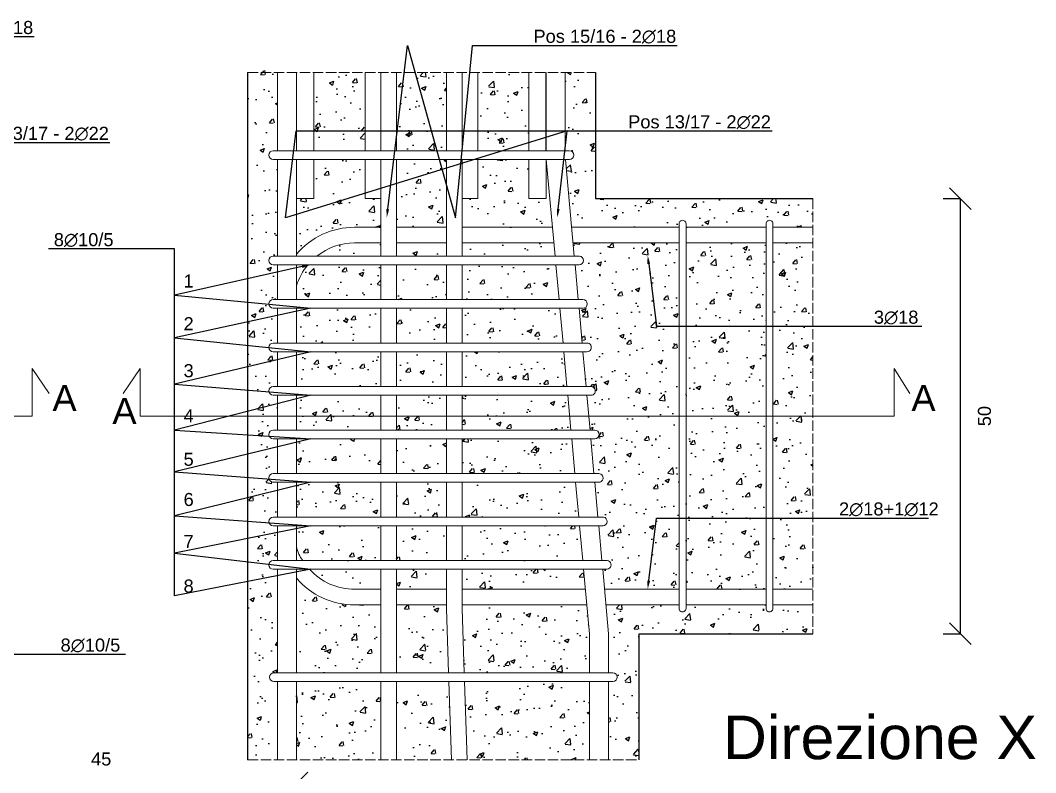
# Model space of a CAD drawing. Header units: millimetres. Extents: x -455371 to 117772, y -78417 to 116564.
# Drawn here: x -250538 to -249371, y 113205 to 114069 of the extents above; entities that cross this region are included whole.
import ezdxf
from ezdxf import colors
from ezdxf.entities.mleader import LeaderData, LeaderLine
from ezdxf.math import Vec2, Vec3

# ---------------------------------------------------------------- set-up
doc = ezdxf.new("R2010")
doc.units = ezdxf.units.MM
doc.linetypes.add('ACAD_ISO02W100', pattern=[15, 12, -3])
doc.layers.get('0').update_dxf_attribs({"color": 255})
for name, color, linetype, lineweight in [('armature', 5, 'Continuous', 18), ('Cls', 7, 'Continuous', 25), ('quote', 5, 'Continuous', 15), ('Scritte', 7, 'Continuous', 15), ('staffe', 10, 'Continuous', 15), ('tratteggio 1 a 50', 230, 'ACAD_ISO02W100', 15)]:
    doc.layers.add(name, color=color, linetype=linetype, lineweight=lineweight)
doc.layers.add('RETINI', color=253, linetype='Continuous')
doc.styles.get("Standard").update_dxf_attribs({"font": 'arial.ttf'})
doc.dimstyles.new('scala 1 a 10', dxfattribs={"dimtxt": 15, "dimasz": 25, "dimexe": 0.183, "dimexo": 0.1, "dimgap": 20, "dimtad": 2, "dimdec": 0, "dimlfac": 0.1, "dimzin": 0, "dimdsep": 46, "dimtxsty": 'Standard', "dimblk": 'OBLIQUE', "dimcen": -25, "dimadec": 0, "dimazin": 0, "dimtfac": 1, "dimtdec": 0, "dimtofl": 0, "dimtmove": 0, "dimatfit": 3, "dimfxl": 20, "dimfxlon": 1, "dimtolj": 1, "dimtzin": 0, "dimarcsym": 0})

# ---------------------------------------------------------------- blocks, each defined once
blk = doc.blocks.new('*U3196')
at = {"layer": 'staffe'}
for points in [[(-170.3, 5, 1), (-170.3, -5), (170.3, -5)], [(-170.3, 5), (170.3, 5, -1), (170.3, -5)]]:
    blk.add_lwpolyline(points, format="xyb", dxfattribs=at)
blk = doc.blocks.new('*U3197')
at = {"layer": 'armature', "color": 0, "linetype": 'ByBlock', "lineweight": -2, "transparency": 16777216}
blk.add_blockref('*U3196', (0, 0), dxfattribs=at)
blk = doc.blocks.new('*U3198')
at = {"layer": 'staffe'}
blk.add_lwpolyline([(-4, -220.9), (-4, 221.1)], dxfattribs=at)
blk.add_lwpolyline([(4, 221.1), (4, -221.1, -1.019498), (-4, -220.9)], format="xyb", dxfattribs=at)
blk.add_arc((0, 221.1), 4, 0, 182.2127, dxfattribs=at)
blk = doc.blocks.new('*U3199')
at = {"layer": 'armature', "color": 0, "linetype": 'ByBlock', "lineweight": -2, "transparency": 16777216}
for p in [(0, 0), (100, 0)]:
    blk.add_blockref('*U3198', p, dxfattribs=at)
blk = doc.blocks.new('_Oblique')
at = {"color": 0, "linetype": 'ByBlock', "lineweight": -2}
blk.add_line((-0.5, -0.5), (0.5, 0.5), dxfattribs=at)
blk = doc.blocks.new('*D3378')
at = {"layer": 'Defpoints', "color": 0, "transparency": 16777216}
for p in [(-250276.8, 113864.6), (-249457.3, 113864.6), (-250276.8, 113364.6)]:
    blk.add_point(p, dxfattribs=at)
at = {"layer": 'quote', "color": 0, "lineweight": -2, "transparency": 16777216}
for p, q in [((-249477.3, 113864.6), (-249457.1, 113864.6)), ((-249457.3, 113364.6), (-249457.3, 113864.6)), ((-249477.3, 113364.6), (-249457.1, 113364.6))]:
    blk.add_line(p, q, dxfattribs=at)
at = {"layer": 'quote', "color": 0, "lineweight": -2, "transparency": 16777216, "xscale": 25, "yscale": 25, "zscale": 25}
for p, rotation in [((-249457.3, 113864.6), 90), ((-249457.3, 113364.6), 270)]:
    blk.add_blockref('_Oblique', p, dxfattribs=dict(at, rotation=rotation))
at = {"layer": 'quote', "color": 0, "transparency": 16777216, "insert": (-249429.6, 113614.6), "char_height": 15, "attachment_point": 5, "rotation": 90}
blk.add_mtext('\\A1;50', dxfattribs=at)
blk = doc.blocks.new('*D3412')
at = {"layer": 'Defpoints', "color": 0, "transparency": 16777216}
for p in [(-250220.2, 113192.8), (-250670.2, 113060.7), (-250220.2, 113060.7)]:
    blk.add_point(p, dxfattribs=at)
at = {"layer": 'quote', "color": 0, "lineweight": -2, "transparency": 16777216}
for p, q in [((-250670.2, 113172.8), (-250670.2, 113193)), ((-250670.2, 113192.8), (-250220.2, 113192.8)), ((-250220.2, 113172.8), (-250220.2, 113193))]:
    blk.add_line(p, q, dxfattribs=at)
at = {"layer": 'quote', "color": 0, "lineweight": -2, "transparency": 16777216, "xscale": 25, "yscale": 25, "zscale": 25, "rotation": 180}
blk.add_blockref('_Oblique', (-250670.2, 113192.8), dxfattribs=at)
at = {"layer": 'quote', "color": 0, "lineweight": -2, "transparency": 16777216, "xscale": 25, "yscale": 25, "zscale": 25}
blk.add_blockref('_Oblique', (-250220.2, 113192.8), dxfattribs=at)
at = {"layer": 'quote', "color": 0, "transparency": 16777216, "insert": (-250445.2, 113220.5), "char_height": 15, "attachment_point": 5}
blk.add_mtext('\\A1;45', dxfattribs=at)

msp = doc.modelspace()

# ---------------------------------------------------------------- hatches: boundary and pattern name
at = {"layer": 'RETINI'}
h = msp.add_hatch(dxfattribs=at)
h.set_pattern_fill('AR-CONC', color=256, scale=0.29)
h.set_pattern_definition([(50, (88943.487, 0), (52.833554, -4.622335), [5.5245, -60.7695]), (355, (88943.487, 0), (-10.220592, 55.406485), [4.4196, -48.6157694]), (100.451445, (88947.89, -0.385), (42.612962, 50.784148), [4.6951026, -51.646171]), (46.1842, (88943.487, 14.73), (78.612922, -12.192275), [8.28675, -91.15425]), (96.635558, (88950.04, 13.716), (68.847199, 71.753576), [7.042657, -77.469326]), (351.18415, (88943.49, 14.73), (68.847199, 71.753576), [6.62939, -72.923322]), (21, (88950.853, 11.05), (43.9681735, -29.6569075), [5.5245, -60.7695]), (326, (88950.85, 11.05), (17.922588, 53.41451), [4.4196, -48.6156]), (71.451445, (88954.517, 8.58), (61.8907616, 23.757603), [4.6951026, -51.646082]), (37.5, (88943.487, 0), (0.8956949, 24.5209613), [0, -48.02632, 0, -49.3522, 0, -48.79975]), (7.5, (88943.487, 0), (19.3777021, 29.0523667), [0, -28.13812, 0, -46.92142, 0, -18.59915]), (327.5, (88927.06, 0), (39.3212726, -1.6613358), [0, -18.415, 0, -57.4548, 0, -76.2381]), (317.5, (88919.694, 0), (42.9574626, 7.3736824), [0, -23.9395, 0, -38.15588, 0, -54.1401])])
h.paths.add_polyline_path([(-249908.8, 113638.6), (-250030.2, 113638.6), (-250030.2, 113598.6), (-249905.1, 113598.6)])
h.paths.add_polyline_path([(-249913.3, 113688.6), (-250030.2, 113688.6), (-250030.2, 113648.6), (-249909.7, 113648.6)])
h.paths.add_polyline_path([(-249917.8, 113738.5), (-250030.2, 113738.6), (-250030.2, 113698.6), (-249914.2, 113698.6)])
h.paths.add_polyline_path([(-249904.2, 113588.6), (-250030.2, 113588.6), (-250030.2, 113548.6), (-249900.6, 113548.6)])
h.paths.add_polyline_path([(-249899.7, 113538.6), (-250030.2, 113538.6), (-250030.2, 113498.6), (-249896, 113498.6)])
h.paths.add_polyline_path([(-249895.1, 113488.6), (-250030.2, 113488.6), (-250030.2, 113448.6), (-249891.5, 113448.6)])
h.paths.add_polyline_path([(-249890.6, 113438.6), (-250030.2, 113438.6), (-250030.2, 113415.6), (-249888.5, 113415.6)])
h.paths.add_polyline_path([(-250048.2, 113438.6), (-250105.5, 113438.6), (-250105.5, 113415.6), (-250048.2, 113415.6)])
h.paths.add_polyline_path([(-250123.5, 113438.6), (-250205.7, 113438.6, 0.211748), (-250153.8, 113415.6), (-250123.5, 113415.6)])
h.paths.add_polyline_path([(-250123.5, 113488.6), (-250220.8, 113488.6), (-250220.8, 113464.6, 0.126852), (-250213.2, 113448.6), (-250123.5, 113448.6)])
h.paths.add_polyline_path([(-250048.2, 113488.6), (-250105.5, 113488.6), (-250105.5, 113448.6), (-250048.2, 113448.6)])
h.paths.add_polyline_path([(-250048.2, 113538.6), (-250105.5, 113538.6), (-250105.5, 113498.6), (-250048.2, 113498.6)])
h.paths.add_polyline_path([(-250123.5, 113538.6), (-250220.8, 113538.6), (-250220.8, 113498.6), (-250123.5, 113498.6)])
h.paths.add_polyline_path([(-250123.5, 113588.6), (-250220.8, 113588.6), (-250220.8, 113548.6), (-250123.5, 113548.6)])
h.paths.add_polyline_path([(-250048.2, 113588.6), (-250105.5, 113588.6), (-250105.5, 113548.6), (-250048.2, 113548.6)])
h.paths.add_polyline_path([(-250048.2, 113638.6), (-250105.5, 113638.6), (-250105.5, 113598.6), (-250048.2, 113598.6)])
h.paths.add_polyline_path([(-250123.5, 113638.6), (-250220.8, 113638.6), (-250220.8, 113598.6), (-250123.5, 113598.6)])
h.paths.add_polyline_path([(-250123.5, 113688.6), (-250220.8, 113688.6), (-250220.8, 113648.6), (-250123.5, 113648.6)])
h.paths.add_polyline_path([(-250048.2, 113688.6), (-250105.5, 113688.6), (-250105.5, 113648.6), (-250048.2, 113648.6)])
h.paths.add_polyline_path([(-250123.5, 113738.6), (-250220.8, 113738.6), (-250220.8, 113698.6), (-250123.5, 113698.6)])
h.paths.add_polyline_path([(-250048.2, 113738.6), (-250105.5, 113738.6), (-250105.5, 113698.6), (-250048.2, 113698.6)])
h.paths.add_polyline_path([(-250048.2, 113788.6), (-250105.5, 113788.6), (-250105.5, 113748.6), (-250048.2, 113748.6)])
h.paths.add_polyline_path([(-250123.5, 113788.6), (-250207.5, 113788.6, 0.101381), (-250220.8, 113763.9), (-250220.8, 113748.6), (-250123.5, 113748.6)])
h.paths.add_polyline_path([(-249922.4, 113788.5), (-250030.2, 113788.6), (-250030.2, 113748.6), (-249918.8, 113748.6)])
h.paths.add_polyline_path([(-249924.7, 113813.6), (-250030.2, 113813.6), (-250030.2, 113798.5), (-249923.3, 113798.5)])
h.paths.add_polyline_path([(-250048.2, 113813.6), (-250105.5, 113813.6), (-250105.5, 113798.6), (-250048.2, 113798.6)])
h.paths.add_polyline_path([(-250123.5, 113813.6), (-250153.8, 113813.6, 0.168425), (-250197.2, 113798.6), (-250123.5, 113798.6)])
h.paths.add_polyline_path([(-250123.5, 113864.6), (-250141.5, 113864.6), (-250141.5, 113909.6), (-250200.6, 113909.6), (-250200.6, 113864.6), (-250220.8, 113864.6), (-250220.8, 113800.7, -0.219794), (-250153.8, 113831.6), (-250123.5, 113831.6)])
h.paths.add_polyline_path([(-250048.2, 113909.6), (-250105.5, 113909.6), (-250105.5, 113831.6), (-250048.2, 113831.6)])
h.paths.add_polyline_path([(-249933.4, 113909.6), (-249933.7, 113909.6), (-249933.7, 113864.6), (-249953.7, 113864.6), (-249953.7, 113909.6), (-250012.2, 113909.6), (-250012.2, 113864.6), (-250030.2, 113864.6), (-250030.2, 113831.6), (-249926.3, 113831.6)])
h.paths.add_polyline_path([(-249953.7, 114009.6), (-250012.2, 114009.6), (-250012.2, 113919.6), (-249953.7, 113919.6)])
h.paths.add_polyline_path([(-250048.2, 114009.6), (-250105.5, 114009.6), (-250105.5, 113919.6), (-250048.2, 113919.6)])
h.paths.add_polyline_path([(-250141.5, 114009.6), (-250200.6, 114009.6), (-250200.6, 113919.6), (-250141.5, 113919.6)])
h.paths.add_polyline_path([(-250123.5, 113397.6), (-250153.8, 113397.6, -0.219794), (-250220.8, 113428.6), (-250220.8, 113319.6), (-250123.5, 113319.6)])
h.paths.add_polyline_path([(-250048.2, 113393.6), (-250048.2, 113397.6), (-250105.5, 113397.6), (-250105.5, 113319.6), (-250045.7, 113319.6)])
h.paths.add_polyline_path([(-249886.9, 113397.6), (-250030.2, 113397.6), (-250030.2, 113393.6), (-250027.7, 113319.6), (-249883.9, 113319.6), (-249883.9, 113364.6)])
h.paths.add_polyline_path([(-249883.9, 113309.6), (-250027.4, 113309.6), (-250024.4, 113219.6), (-249883.9, 113219.6)])
h.paths.add_polyline_path([(-250045.4, 113309.6), (-250105.5, 113309.6), (-250105.5, 113219.6), (-250042.4, 113219.6)])
h.paths.add_polyline_path([(-250123.5, 113309.6), (-250220.8, 113309.6), (-250220.8, 113219.6), (-250123.5, 113219.6)])
h.paths.add_polyline_path([(-249680.8, 113813.6), (-249772.8, 113813.6), (-249772.8, 113415.6), (-249680.8, 113415.6)])
h.paths.add_polyline_path([(-249626.8, 113813.6), (-249672.8, 113813.6), (-249672.8, 113415.6), (-249626.8, 113415.6)])
h.paths.add_polyline_path([(-249780.8, 113813.6), (-249902.6, 113813.6), (-249901.3, 113798.5), (-249895.3, 113798.5, -0.925874), (-249895.6, 113788.5), (-249900.4, 113788.5), (-249896.7, 113748.6), (-249891.4, 113748.6, -1), (-249891.3, 113738.5), (-249895.8, 113738.5), (-249892.2, 113698.6), (-249886.7, 113698.6, -0.999975), (-249886.7, 113688.6), (-249891.3, 113688.6), (-249887.6, 113648.6), (-249882.2, 113648.6, -1), (-249882, 113638.6), (-249886.7, 113638.6), (-249883.1, 113598.6), (-249877.6, 113598.6, -1.000004), (-249877.6, 113588.6), (-249882.2, 113588.6), (-249878.6, 113548.6), (-249873.2, 113548.6, -1.013561), (-249873.1, 113538.6), (-249877.6, 113538.6), (-249874, 113498.6), (-249867.6, 113498.6, -0.867399), (-249868.2, 113488.6), (-249873.1, 113488.6), (-249869.5, 113448.6), (-249864.7, 113448.6, -1.143636), (-249864.7, 113438.6), (-249868.6, 113438.6), (-249866.5, 113415.6), (-249780.8, 113415.6)])
edge = h.paths.add_edge_path()
edge.add_line((-249911.8, 114009.6), (-249911.8, 113919.6))
edge.add_line((-249911.8, 113919.6), (-249906.8, 113919.6))
edge.add_arc((-249906.8, 113914.6), 5, -89.9825, 90, ccw=False)
edge.add_line((-249906.8, 113909.6), (-249911.4, 113909.6))
edge.add_line((-249911.4, 113909.6), (-249904.3, 113831.6))
edge.add_line((-249904.3, 113831.6), (-249780.8, 113831.6))
edge.add_line((-249780.8, 113831.6), (-249780.8, 113835.5))
edge.add_arc((-249776.8, 113835.6), 4, 0.0005, 182.2127, ccw=False)
edge.add_line((-249772.8, 113835.6), (-249772.8, 113831.6))
edge.add_line((-249772.8, 113831.6), (-249680.8, 113831.6))
edge.add_line((-249680.8, 113831.6), (-249680.8, 113835.5))
edge.add_arc((-249676.8, 113835.6), 4, 0.0005, 182.2127, ccw=False)
edge.add_line((-249672.8, 113835.6), (-249672.8, 113831.6))
edge.add_line((-249672.8, 113831.6), (-249626.8, 113831.6))
edge.add_line((-249626.8, 113831.6), (-249626.8, 113864.6))
edge.add_line((-249626.8, 113864.6), (-249876.8, 113864.6))
edge.add_line((-249876.8, 113864.6), (-249876.8, 114009.6))
edge.add_line((-249876.8, 114009.6), (-249911.8, 114009.6))
edge = h.paths.add_edge_path()
edge.add_line((-249861.8, 113219.6), (-249826.8, 113219.6))
edge.add_line((-249826.8, 113219.6), (-249826.8, 113364.6))
edge.add_line((-249826.8, 113364.6), (-249626.8, 113364.6))
edge.add_line((-249626.8, 113364.6), (-249626.8, 113397.6))
edge.add_line((-249626.8, 113397.6), (-249672.8, 113397.6))
edge.add_line((-249672.8, 113397.6), (-249672.8, 113393.5))
edge.add_arc((-249676.8, 113393.5), 4, -177.7873, 0, ccw=False)
edge.add_line((-249680.8, 113393.3), (-249680.8, 113397.6))
edge.add_line((-249680.8, 113397.6), (-249772.8, 113397.6))
edge.add_line((-249772.8, 113397.6), (-249772.8, 113393.5))
edge.add_arc((-249776.8, 113393.5), 4, -177.7873, 0, ccw=False)
edge.add_line((-249780.8, 113393.3), (-249780.8, 113397.6))
edge.add_line((-249780.8, 113397.6), (-249864.8, 113397.6))
edge.add_line((-249864.8, 113397.6), (-249861.8, 113364.6))
edge.add_line((-249861.8, 113364.6), (-249861.8, 113319.6))
edge.add_line((-249861.8, 113319.6), (-249856.8, 113319.6))
edge.add_arc((-249856.8, 113314.6), 5, -90, 90, ccw=False)
edge.add_line((-249856.8, 113309.6), (-249861.8, 113309.6))
edge.add_line((-249861.8, 113309.6), (-249861.8, 113219.6))
edge = h.paths.add_edge_path()
edge.add_line((-250252.4, 114014.6), (-250276.8, 114014.6))
edge.add_line((-250276.8, 114014.6), (-250276.8, 113219.6))
edge.add_line((-250276.8, 113219.6), (-250242.3, 113219.6))
edge.add_line((-250242.3, 113219.6), (-250242.3, 113309.6))
edge.add_line((-250242.3, 113309.6), (-250246.8, 113309.6))
edge.add_arc((-250246.8, 113314.6), 5, 90, 270, ccw=False)
edge.add_line((-250246.8, 113319.6), (-250242.3, 113319.6))
edge.add_line((-250242.3, 113319.6), (-250242.4, 113438.6))
edge.add_line((-250242.4, 113438.6), (-250247.3, 113438.6))
edge.add_arc((-250247.3, 113443.6), 5, 90, 270, ccw=False)
edge.add_line((-250247.3, 113448.6), (-250242.4, 113448.6))
edge.add_line((-250242.4, 113448.6), (-250242.4, 113488.6))
edge.add_line((-250242.4, 113488.6), (-250247.3, 113488.6))
edge.add_arc((-250247.3, 113493.6), 5, 90.0176, 270.0177, ccw=False)
edge.add_line((-250247.3, 113498.6), (-250242.4, 113498.6))
edge.add_line((-250242.4, 113498.6), (-250242.4, 113538.6))
edge.add_line((-250242.4, 113538.6), (-250247.3, 113538.6))
edge.add_arc((-250247.3, 113543.6), 5, 90.0176, 270.0177, ccw=False)
edge.add_line((-250247.3, 113548.6), (-250242.4, 113548.6))
edge.add_line((-250242.4, 113548.6), (-250242.4, 113588.6))
edge.add_line((-250242.4, 113588.6), (-250247.4, 113588.6))
edge.add_arc((-250247.4, 113593.6), 5, 89.9977, 270.0582, ccw=False)
edge.add_line((-250247.4, 113598.6), (-250242.4, 113598.6))
edge.add_line((-250242.4, 113598.6), (-250242.4, 113638.6))
edge.add_line((-250242.4, 113638.6), (-250247.4, 113638.6))
edge.add_arc((-250247.4, 113643.6), 5, 90.0176, 270.0177, ccw=False)
edge.add_line((-250247.4, 113648.6), (-250242.4, 113648.6))
edge.add_line((-250242.4, 113648.6), (-250242.5, 113688.6))
edge.add_line((-250242.5, 113688.6), (-250247.4, 113688.6))
edge.add_arc((-250247.4, 113693.6), 5, 90.0176, 270.0014, ccw=False)
edge.add_line((-250247.4, 113698.6), (-250242.5, 113698.6))
edge.add_line((-250242.5, 113698.6), (-250242.5, 113738.6))
edge.add_line((-250242.5, 113738.6), (-250247.3, 113738.6))
edge.add_arc((-250247.3, 113743.6), 5, 90.0176, 270.0176, ccw=False)
edge.add_line((-250247.3, 113748.6), (-250242.5, 113748.6))
edge.add_line((-250242.5, 113748.6), (-250242.5, 113788.6))
edge.add_line((-250242.5, 113788.6), (-250247.4, 113788.6))
edge.add_arc((-250247.4, 113793.6), 5, 90.0176, 269.9873, ccw=False)
edge.add_line((-250247.4, 113798.6), (-250242.5, 113798.6))
edge.add_line((-250242.5, 113798.6), (-250242.5, 113909.6))
edge.add_line((-250242.5, 113909.6), (-250247.4, 113909.6))
edge.add_arc((-250247.4, 113914.6), 5, 90.0176, 270.0177, ccw=False)
edge.add_line((-250247.4, 113919.6), (-250242.5, 113919.6))
edge.add_line((-250242.5, 113919.6), (-250242.6, 114009.6))
edge.add_line((-250242.6, 114009.6), (-250247.4, 114009.6))
edge.add_arc((-250247.4, 114014.6), 5, 180, 270.0177, ccw=False)

# ---------------------------------------------------------------- linework, layer by layer
at = {"layer": 'armature'}
for points in [[(-250242.6, 114009.6), (-250242.5, 113919.6)], [(-250220.8, 113919.6), (-250220.8, 114009.6)], [(-250220.6, 114009.6), (-250220.6, 113919.6)], [(-250200.6, 113919.6), (-250200.6, 114009.6)], [(-250141.5, 113919.6), (-250141.5, 114009.6)], [(-250123.5, 113919.6), (-250123.5, 114009.6)], [(-250123.5, 114009.6), (-250123.5, 113919.6)], [(-250105.5, 114009.6), (-250105.5, 113919.6)], [(-250048.2, 113919.6), (-250048.2, 114009.6)], [(-250030.2, 114009.6), (-250030.2, 113919.6)], [(-250030.2, 113919.6), (-250030.2, 114009.6)], [(-250012.2, 114009.6), (-250012.2, 113919.6)], [(-249953.7, 113919.6), (-249953.7, 114009.6)], [(-249933.8, 113919.6), (-249933.8, 114009.6)], [(-249933.7, 114009.6), (-249933.7, 113919.6)], [(-249911.8, 114009.6), (-249911.8, 113919.6)], [(-250242.5, 113909.6), (-250242.5, 113798.6)], [(-250220.8, 113798.6), (-250220.8, 113909.6)], [(-250220.6, 113909.6), (-250220.6, 113864.6), (-250200.6, 113864.6), (-250200.6, 113909.6)], [(-250123.5, 113909.6), (-250123.5, 113864.6), (-250141.5, 113864.6), (-250141.5, 113909.6)], [(-250123.5, 113798.6), (-250123.5, 113909.6)], [(-250105.5, 113909.6), (-250105.5, 113798.6)], [(-250048.2, 113798.6), (-250048.2, 113909.6)], [(-250030.2, 113909.6), (-250030.2, 113798.5)], [(-250012.2, 113909.6), (-250012.2, 113864.6), (-250030.2, 113864.6), (-250030.2, 113909.6)], [(-249933.7, 113909.6), (-249933.7, 113864.6), (-249953.7, 113864.6), (-249953.7, 113909.6)], [(-249923.3, 113798.5), (-249933.4, 113909.6)], [(-249911.4, 113909.6), (-249901.3, 113798.5)], [(-250105.5, 113831.6), (-250048.2, 113831.6)], [(-250030.2, 113831.6), (-249926.3, 113831.6)], [(-249904.3, 113831.6), (-249780.8, 113831.6)], [(-249772.8, 113831.6), (-249680.8, 113831.6)], [(-249672.8, 113831.6), (-249626.8, 113831.6)], [(-250048.2, 113813.6), (-250105.5, 113813.6)], [(-249924.7, 113813.6), (-250030.2, 113813.6)], [(-249780.8, 113813.6), (-249902.6, 113813.6)], [(-249680.8, 113813.6), (-249772.8, 113813.6)], [(-249626.8, 113813.6), (-249672.8, 113813.6)], [(-250242.5, 113788.6), (-250242.5, 113748.6)], [(-250220.8, 113748.6), (-250220.8, 113788.6)], [(-250123.5, 113748.6), (-250123.5, 113788.6)], [(-250105.5, 113788.6), (-250105.5, 113748.6)], [(-250048.2, 113748.6), (-250048.2, 113788.6)], [(-250030.2, 113788.6), (-250030.2, 113748.6)], [(-249918.8, 113748.6), (-249922.4, 113788.5)], [(-249900.4, 113788.5), (-249896.7, 113748.6)], [(-250242.5, 113738.6), (-250242.5, 113698.6)], [(-250220.8, 113698.6), (-250220.8, 113738.6)], [(-250123.5, 113698.6), (-250123.5, 113738.6)], [(-250105.5, 113738.6), (-250105.5, 113698.6)], [(-250048.2, 113698.6), (-250048.2, 113738.6)], [(-250030.2, 113738.6), (-250030.2, 113698.6)], [(-249914.2, 113698.6), (-249917.8, 113738.5)], [(-249895.8, 113738.5), (-249892.2, 113698.6)], [(-250242.5, 113688.6), (-250242.4, 113648.6)], [(-250220.8, 113648.6), (-250220.8, 113688.6)], [(-250123.5, 113648.6), (-250123.5, 113688.6)], [(-250105.5, 113688.6), (-250105.5, 113648.6)], [(-250048.2, 113648.6), (-250048.2, 113688.6)], [(-250030.2, 113688.6), (-250030.2, 113648.6)], [(-249909.7, 113648.6), (-249913.3, 113688.6)], [(-249891.3, 113688.6), (-249887.6, 113648.6)], [(-250242.4, 113638.6), (-250242.4, 113598.6)], [(-250220.8, 113598.6), (-250220.8, 113638.6)], [(-250123.5, 113598.6), (-250123.5, 113638.6)], [(-250105.5, 113638.6), (-250105.5, 113598.6)], [(-250048.2, 113598.6), (-250048.2, 113638.6)], [(-250030.2, 113638.6), (-250030.2, 113598.6)], [(-249905.1, 113598.6), (-249908.8, 113638.6)], [(-249886.7, 113638.6), (-249883.1, 113598.6)], [(-250242.4, 113588.6), (-250242.4, 113548.6)], [(-250220.8, 113548.6), (-250220.8, 113588.6)], [(-250123.5, 113548.6), (-250123.5, 113588.6)], [(-250105.5, 113588.6), (-250105.5, 113548.6)], [(-250048.2, 113548.6), (-250048.2, 113588.6)], [(-250030.2, 113588.6), (-250030.2, 113548.6)], [(-249900.6, 113548.6), (-249904.2, 113588.6)], [(-249882.2, 113588.6), (-249878.6, 113548.6)], [(-250242.4, 113538.6), (-250242.4, 113498.6)], [(-250220.8, 113498.6), (-250220.8, 113538.6)], [(-250123.5, 113498.6), (-250123.5, 113538.6)], [(-250105.5, 113538.6), (-250105.5, 113498.6)], [(-250048.2, 113498.6), (-250048.2, 113538.6)], [(-250030.2, 113538.6), (-250030.2, 113498.6)], [(-249896, 113498.6), (-249899.7, 113538.6)], [(-249877.6, 113538.6), (-249874, 113498.6)], [(-250242.4, 113488.6), (-250242.4, 113448.6)], [(-250220.8, 113448.6), (-250220.8, 113488.6)], [(-250123.5, 113448.6), (-250123.5, 113488.6)], [(-250105.5, 113488.6), (-250105.5, 113448.6)], [(-250048.2, 113448.6), (-250048.2, 113488.6)], [(-250030.2, 113488.6), (-250030.2, 113448.6)], [(-249891.5, 113448.6), (-249895.1, 113488.6)], [(-249873.1, 113488.6), (-249869.5, 113448.6)], [(-250242.4, 113438.6), (-250242.3, 113319.6)], [(-250220.8, 113319.6), (-250220.8, 113438.6)], [(-250123.5, 113319.6), (-250123.5, 113438.6)], [(-250105.5, 113438.6), (-250105.5, 113319.6)], [(-250045.7, 113319.6), (-250048.2, 113393.6), (-250048.2, 113438.6)], [(-250030.2, 113438.6), (-250030.2, 113393.6), (-250027.7, 113319.6)], [(-249883.9, 113319.6), (-249883.9, 113364.6), (-249890.6, 113438.6)], [(-249868.6, 113438.6), (-249861.8, 113364.6), (-249861.8, 113319.6)], [(-250048.2, 113415.6), (-250105.5, 113415.6)], [(-249888.5, 113415.6), (-250030.2, 113415.6)], [(-249780.8, 113415.6), (-249866.5, 113415.6)], [(-249680.8, 113415.6), (-249772.8, 113415.6)], [(-249626.8, 113415.6), (-249672.8, 113415.6)], [(-250105.5, 113397.6), (-250048.2, 113397.6)], [(-250030.2, 113397.6), (-249886.9, 113397.6)], [(-249864.8, 113397.6), (-249780.8, 113397.6)], [(-249772.8, 113397.6), (-249680.8, 113397.6)], [(-249672.8, 113397.6), (-249626.8, 113397.6)], [(-250242.3, 113309.6), (-250242.3, 113219.6)], [(-250220.8, 113219.6), (-250220.8, 113309.6)], [(-250123.5, 113219.6), (-250123.5, 113309.6)], [(-250105.5, 113309.6), (-250105.5, 113219.6)], [(-250042.4, 113219.6), (-250045.4, 113309.6)], [(-250027.4, 113309.6), (-250024.4, 113219.6)], [(-249883.9, 113219.6), (-249883.9, 113309.6)], [(-249861.8, 113309.6), (-249861.8, 113219.6)]]:
    msp.add_lwpolyline(points, dxfattribs=at)
for points in [[(-250220.8, 113800.7, -0.219794), (-250153.8, 113831.6), (-250123.5, 113831.6)], [(-250123.5, 113813.6), (-250153.8, 113813.6, 0.168425), (-250197.2, 113798.6, 0.168425)], [(-250207.5, 113788.6, 0.101381), (-250220.8, 113763.9, 0.157924)], [(-250213.2, 113448.6, -0.126852), (-250220.8, 113464.6), (-250220.8, 113464.6)], [(-250123.5, 113415.6), (-250153.8, 113415.6, -0.211748), (-250205.7, 113438.6)], [(-250220.8, 113428.6, 0.219794), (-250153.8, 113397.6), (-250123.5, 113397.6)]]:
    msp.add_lwpolyline(points, format="xyb", dxfattribs=at)
msp.add_arc((-249889.7, 113693.6), 5, 89.9823, 90.0177, dxfattribs=at)
at = {"layer": 'Cls'}
for points in [[(-250276.8, 114009.6), (-250276.8, 113219.6)], [(-249876.8, 114009.6), (-249876.8, 113864.6), (-249626.8, 113864.6)], [(-249826.8, 113219.6), (-249826.8, 113364.6), (-249626.8, 113364.6)]]:
    msp.add_lwpolyline(points, dxfattribs=at)
at = {"layer": 'quote'}
msp.add_line((-249621.9, 113614.6), (-249621.9, 113614.6), dxfattribs=at)
msp.add_line((-249621.9, 113614.6), (-249621.9, 113614.6), dxfattribs=at)
msp.add_line((-249621.9, 113614.6), (-249621.9, 113614.6), dxfattribs=at)
for points in [[(-250505, 113640.6), (-250524.7, 113669.4), (-250524.7, 113614.6), (-250524.7, 113614.6), (-250524.7, 113614.6), (-250524.7, 113614.6), (-251179.4, 113614.6), (-251179.4, 113669.4), (-251199.1, 113640.6)], [(-249515.3, 113640.6), (-249533.4, 113669.4), (-249533.4, 113614.6), (-249533.4, 113614.6), (-249533.4, 113614.6), (-249533.4, 113614.6), (-250400.3, 113614.6), (-250400.3, 113669.4), (-250419.9, 113640.6)], [(-249533.4, 113614.6), (-249533.4, 113669.4)]]:
    msp.add_lwpolyline(points, dxfattribs=at)
at = {"layer": 'staffe'}
for points in [[(-250247.4, 113798.6, 1), (-250247.4, 113788.6), (-249895.6, 113788.5, 0.925874), (-249895.3, 113798.5), (-250247.4, 113798.6)], [(-250247.3, 113738.6), (-249891.3, 113738.5, 0.989892), (-249891.3, 113748.6), (-250247.3, 113748.6)], [(-250247.4, 113688.6), (-249886.7, 113688.6, 1.000892), (-249886.7, 113698.6), (-250247.4, 113698.6)], [(-250247.4, 113648.6), (-249882.2, 113648.6, -1.018268), (-249882.2, 113638.6), (-250247.4, 113638.6)], [(-250247.4, 113588.6), (-249877.6, 113588.6, 1), (-249877.6, 113598.6), (-250247.4, 113598.6)], [(-250247.3, 113538.6), (-249873.1, 113538.6, 1.017696), (-249873.2, 113548.6), (-250247.3, 113548.6)], [(-250247.3, 113488.6), (-249868.2, 113488.6, 0.867399), (-249867.6, 113498.6), (-250247.3, 113498.6)], [(-249864.7, 113438.6, 1.143636), (-249864.7, 113448.6), (-250247.3, 113448.6, 1), (-250247.3, 113438.6), (-249864.6, 113438.6)]]:
    msp.add_lwpolyline(points, format="xyb", dxfattribs=at)
msp.add_lwpolyline([(-249856.8, 113319.6), (-250246.8, 113319.6, 1), (-250246.8, 113309.6), (-249856.8, 113309.6, 1)], format="xyb", close=True, dxfattribs=at)
for centre in [(-250247.3, 113743.6), (-250247.4, 113693.6), (-250247.4, 113643.6), (-250247.4, 113593.6), (-250247.3, 113543.6), (-250247.3, 113493.6)]:
    msp.add_arc(centre, 5, 89.9824, 269.9823, dxfattribs=at)
at = {"layer": 'tratteggio 1 a 50'}
for points in [[(-250276.8, 114009.6), (-249876.8, 114009.6)], [(-249626.8, 113864.6), (-249626.8, 113364.6)], [(-250276.8, 113219.6), (-249826.8, 113219.6)]]:
    msp.add_lwpolyline(points, dxfattribs=at)

# ---------------------------------------------------------------- block references
at = {"layer": 'armature'}
for name, p in [('*U3197', (-250077.1, 113914.6)), ('*U3199', (-249776.8, 113614.6))]:
    msp.add_blockref(name, p, dxfattribs=at)

# ---------------------------------------------------------------- texts
at = {"layer": 'Scritte', "attachment_point": 1}
for s, width, insert, char_height in [('1', 62.827, (-250350.5, 113777.4), 15), ('2', 62.827, (-250350.5, 113728.3), 15), ('3', 62.827, (-250350.5, 113674.3), 15), ('\\pxt16;A', 52.404, (-250501.3, 113650.3), 30), ('\\pxt16;A', 52.404, (-249513.7, 113650.3), 30), ('\\pxt16;A', 52.404, (-250432.4, 113635.5), 30), ('4', 62.827, (-250350.5, 113622.4), 15), ('5', 62.827, (-250350.5, 113572.5), 15), ('6', 62.827, (-250350.5, 113526.3), 15), ('7', 62.827, (-250350.5, 113477.9), 15), ('8', 62.827, (-250350.5, 113426.8), 15), ('Direzione X', 397.963, (-249730.3, 113270.4), 50)]:
    msp.add_mtext_dynamic_manual_height_columns(s, width=width, gutter_width=12.5, heights=[0], dxfattribs=dict(at, insert=insert, char_height=char_height))

# ---------------------------------------------------------------- dimensions: what is measured, and where the dimension line sits
at = {"layer": 'quote'}
dim = msp.add_linear_dim(base=(-249457.3, 113864.6), p1=(-250276.8, 113364.6), p2=(-250276.8, 113864.6), angle=90, dimstyle='scala 1 a 10', dxfattribs=at)
dim.commit()
dim.dimension.update_dxf_attribs({"geometry": '*D3378', "text_midpoint": (-249429.6, 113614.6)})
dim = msp.add_aligned_dim(p1=(-250670.2, 113060.7), p2=(-250220.2, 113060.7), distance=132.1, dimstyle='scala 1 a 10', dxfattribs=at)
dim.commit()
dim.dimension.update_dxf_attribs({"geometry": '*D3412', "text_midpoint": (-250445.2, 113220.5)})

# ---------------------------------------------------------------- leaders
ml = msp.add_multileader_mtext('Standard', dxfattribs=at)
ml.set_content('Pos 14/18 - 2∅18', color=256)
ml.set_leader_properties()
ml.build(insert=Vec2(0, 0))
ml.multileader.update_dxf_attribs({"text_left_attachment_type": 6, "text_right_attachment_type": 6, "dogleg_length": 20, "arrow_head_size": 10})
ctx = ml.context
ctx.base_point, ctx.char_height, ctx.arrow_head_size, ctx.landing_gap_size, ctx.plane_origin = Vec3(-250737.5, 114050.7), 15, 10, 50, Vec3(-250783, 113920)
ctx.left_attachment, ctx.right_attachment = 6, 6
notes = []
notes.append((ctx, [(0, (1, 1, 0), (-250757.5, 114050.7), (1, 0), 20, [(1, [(-250787, 113830.6), (-250757.5, 114050.7)], 0, [])])]))
ctx.mtext.insert, ctx.mtext.flow_direction = Vec3(-250687.5, 114068.7), 5
ml = msp.add_multileader_mtext('Standard', dxfattribs=at)
ml.set_content('Pos 15/16 - 2∅18', color=256)
ml.set_leader_properties()
ml.build(insert=Vec2(0, 0))
ml.multileader.update_dxf_attribs({"text_left_attachment_type": 6, "text_right_attachment_type": 6, "dogleg_length": 20, "arrow_head_size": 10})
ctx = ml.context
ctx.base_point, ctx.char_height, ctx.arrow_head_size, ctx.landing_gap_size, ctx.plane_origin = Vec3(-249998.2, 114040.6), 15, 10, 50, Vec3(-250147.3, 113952.4)
ctx.left_attachment, ctx.right_attachment = 6, 6
notes.append((ctx, [(0, (1, 1, 0), (-250018.2, 114040.6), (1, 0), 20, [(2, [(-250116.9, 113842.6), (-250093, 114040.6), (-250037.9, 113842.6), (-250018.2, 114040.6)], 0, [])])]))
ctx.mtext.insert, ctx.mtext.flow_direction = Vec3(-249948.2, 114058.6), 5
ml = msp.add_multileader_mtext('Standard', dxfattribs=at)
ml.set_content('Pos 13/17 - 2∅22', color=256)
ml.set_leader_properties()
ml.build(insert=Vec2(0, 0))
ml.multileader.update_dxf_attribs({"text_left_attachment_type": 6, "text_right_attachment_type": 6, "dogleg_length": 20, "arrow_head_size": 10})
ctx = ml.context
ctx.base_point, ctx.char_height, ctx.arrow_head_size, ctx.landing_gap_size, ctx.plane_origin = Vec3(-249889.3, 113942.3), 15, 10, 50, Vec3(-249916.8, 113932)
ctx.left_attachment, ctx.right_attachment = 6, 6
notes.append((ctx, [(0, (1, 1, 0), (-249909.3, 113942.3), (1, 0), 20, [(0, [(-249920.8, 113842.6), (-249909.3, 113942.3), (-250233.4, 113842.6), (-250221.1, 113942.3)], 0, [])])]))
ctx.mtext.insert, ctx.mtext.flow_direction = Vec3(-249839.3, 113960.3), 5
ml = msp.add_multileader_mtext('Standard', dxfattribs=at)
ml.set_content('Pos 13/17 - 2∅22', color=256)
ml.set_leader_properties()
ml.build(insert=Vec2(0, 0))
ml.multileader.update_dxf_attribs({"text_left_attachment_type": 6, "text_right_attachment_type": 6, "dogleg_length": 20, "arrow_head_size": 10})
ctx = ml.context
ctx.base_point, ctx.char_height, ctx.arrow_head_size, ctx.landing_gap_size, ctx.plane_origin = Vec3(-250650.5, 113929.1), 15, 10, 50, Vec3(-250678, 113918.8)
ctx.left_attachment, ctx.right_attachment = 6, 6
notes.append((ctx, [(0, (1, 1, 0), (-250670.5, 113929.1), (1, 0), 20, [(0, [(-250682, 113829.4), (-250670.5, 113929.1), (-250892, 113829.4), (-250880.9, 113929.1)], 0, [])])]))
ctx.mtext.insert, ctx.mtext.flow_direction = Vec3(-250600.5, 113947.1), 5
ml = msp.add_multileader_mtext('Standard', dxfattribs=at)
ml.set_content('8∅10/5', color=256)
ml.set_leader_properties()
ml.build(insert=Vec2(0, 0))
ml.multileader.update_dxf_attribs({"text_left_attachment_type": 6, "text_right_attachment_type": 6, "dogleg_length": 20, "arrow_head_size": 10})
ctx = ml.context
ctx.base_point, ctx.char_height, ctx.arrow_head_size, ctx.landing_gap_size, ctx.plane_origin = Vec3(-250548, 113806.9), 15, 10, 50, Vec3(-250312.8, 113883)
ctx.left_attachment, ctx.right_attachment, ctx.text_align_type = 6, 6, 2
notes.append((ctx, [(0, (1, 1, 0), (-250361, 113806.9), (-1, 0), 20, [(7, [(-250204.3, 113788.6), (-250361, 113753.5), (-250204.3, 113738.6), (-250361, 113704.6), (-250204.3, 113688.6), (-250361, 113651.2), (-250204.3, 113638.6), (-250361, 113598.6), (-250204.3, 113588.6), (-250361, 113550.5), (-250204.3, 113538.6), (-250361, 113500.2), (-250204.3, 113488.6), (-250361, 113457), (-250204.3, 113438.6), (-250361, 113408.1)], 0, [])])]))
ctx.mtext.insert, ctx.mtext.alignment, ctx.mtext.flow_direction = Vec3(-250431, 113824.9), 3, 5
ml = msp.add_multileader_mtext('Standard', dxfattribs=at)
ml.set_content('3∅18', color=256)
ml.set_leader_properties()
ml.build(insert=Vec2(0, 0))
ml.multileader.update_dxf_attribs({"text_left_attachment_type": 6, "text_right_attachment_type": 6, "dogleg_length": 20, "arrow_head_size": 10})
ctx = ml.context
ctx.base_point, ctx.char_height, ctx.arrow_head_size, ctx.landing_gap_size, ctx.plane_origin = Vec3(-249606.8, 113717.8), 15, 10, 50, Vec3(-249502.5, 113728.1)
ctx.left_attachment, ctx.right_attachment = 6, 6
notes.append((ctx, [(0, (1, 1, 0), (-249626.8, 113717.8), (1, 0), 20, [(0, [(-249816.9, 113799.5), (-249806.8, 113717.8)], 0, [])])]))
ctx.mtext.insert, ctx.mtext.flow_direction = Vec3(-249556.8, 113735.8), 5
ml = msp.add_multileader_mtext('Standard', dxfattribs=at)
ml.set_content('8∅10/5', color=256)
ml.set_leader_properties()
ml.build(insert=Vec2(0, 0))
ml.multileader.update_dxf_attribs({"text_left_attachment_type": 6, "text_right_attachment_type": 6, "dogleg_length": 20, "arrow_head_size": 10})
ctx = ml.context
ctx.base_point, ctx.char_height, ctx.arrow_head_size, ctx.landing_gap_size, ctx.plane_origin = Vec3(-250541.9, 113341), 15, 10, 50, Vec3(-250610.1, 113882.8)
ctx.left_attachment, ctx.right_attachment = 6, 6
notes.append((ctx, [(0, (1, 1, 0), (-250561.9, 113341), (1, 0), 20, [(7, [(-250718.6, 113788.4), (-250561.9, 113753.3), (-250718.6, 113738.4), (-250561.9, 113704.3), (-250718.6, 113688.4), (-250561.9, 113650.9), (-250718.6, 113638.4), (-250561.9, 113598.4), (-250718.6, 113588.4), (-250561.9, 113550.2), (-250718.6, 113538.4), (-250561.9, 113500), (-250718.6, 113488.4), (-250561.9, 113456.8), (-250718.6, 113438.4), (-250561.9, 113407.8)], 0, [])])]))
ctx.mtext.insert, ctx.mtext.flow_direction = Vec3(-250491.9, 113359), 5
ml = msp.add_multileader_mtext('Standard', dxfattribs=at)
ml.set_content('2∅18+1∅12', color=256)
ml.set_leader_properties()
ml.build(insert=Vec2(0, 0))
ml.multileader.update_dxf_attribs({"text_left_attachment_type": 6, "text_right_attachment_type": 6, "dogleg_length": 20, "arrow_head_size": 10})
ctx = ml.context
ctx.base_point, ctx.char_height, ctx.arrow_head_size, ctx.landing_gap_size, ctx.plane_origin = Vec3(-249646.9, 113497.4), 15, 10, 50, Vec3(-249502.5, 113487.1)
ctx.left_attachment, ctx.right_attachment = 6, 6
notes.append((ctx, [(0, (1, 1, 0), (-249666.9, 113497.4), (1, 0), 20, [(0, [(-249816.9, 113415.6), (-249806.8, 113497.4)], 0, [])])]))
ctx.mtext.insert, ctx.mtext.width, ctx.mtext.flow_direction = Vec3(-249596.9, 113515.4), 101.792, 5
for ctx, leaders in notes:
    for number, flags, end, landing, length, lines in leaders:
        leader = LeaderData()
        leader.index, (leader.has_last_leader_line, leader.has_dogleg_vector, leader.attachment_direction) = number, flags
        leader.last_leader_point, leader.dogleg_vector, leader.dogleg_length = Vec3(end), Vec3(landing), length
        for number, points, colour, breaks in lines:
            line = LeaderLine()
            line.index, line.vertices, line.color, line.breaks = number, Vec3.list(points), colors.encode_raw_color(colour), breaks
            leader.lines.append(line)
        ctx.leaders.append(leader)

doc.saveas('drawing.dxf')
